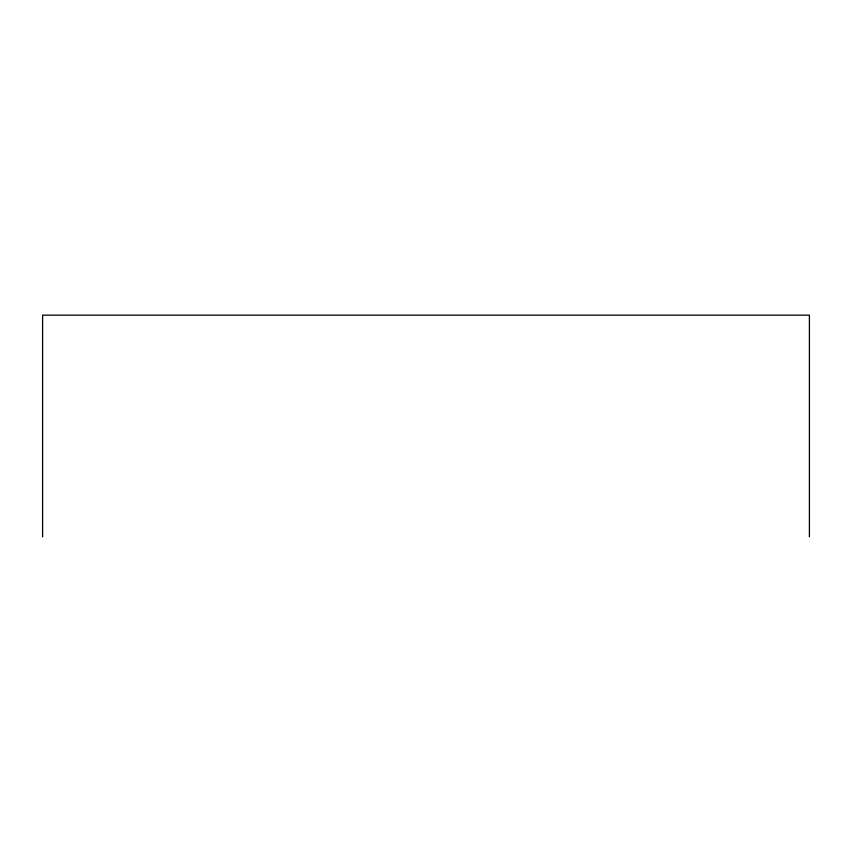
<?xml version="1.0" encoding="UTF-8"?>
<svg xmlns="http://www.w3.org/2000/svg" width="852" height="852" viewBox="0 0 852 852"><rect width="100%" height="100%" fill="white"/><g stroke="black" fill="none" stroke-linecap="round" stroke-linejoin="round"><path stroke-width="1.28" d="M809.4 536.856L809.4 315.144L42.6 315.144L42.6 536.856"/></g></svg>
